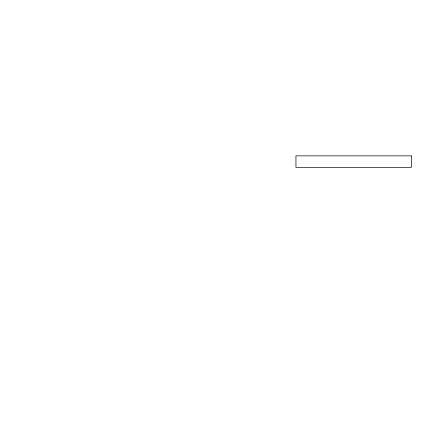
<?xml version="1.0" encoding="UTF-8"?>
<svg xmlns="http://www.w3.org/2000/svg" width="433" height="433" viewBox="0 0 433 433"><rect width="100%" height="100%" fill="white"/><g stroke="black" fill="none" stroke-linecap="round" stroke-linejoin="round"><path stroke-width="0.65" d="M411.35 155.864L295.945 155.864L295.945 167.452L411.35 167.452L411.35 155.864"/></g></svg>
